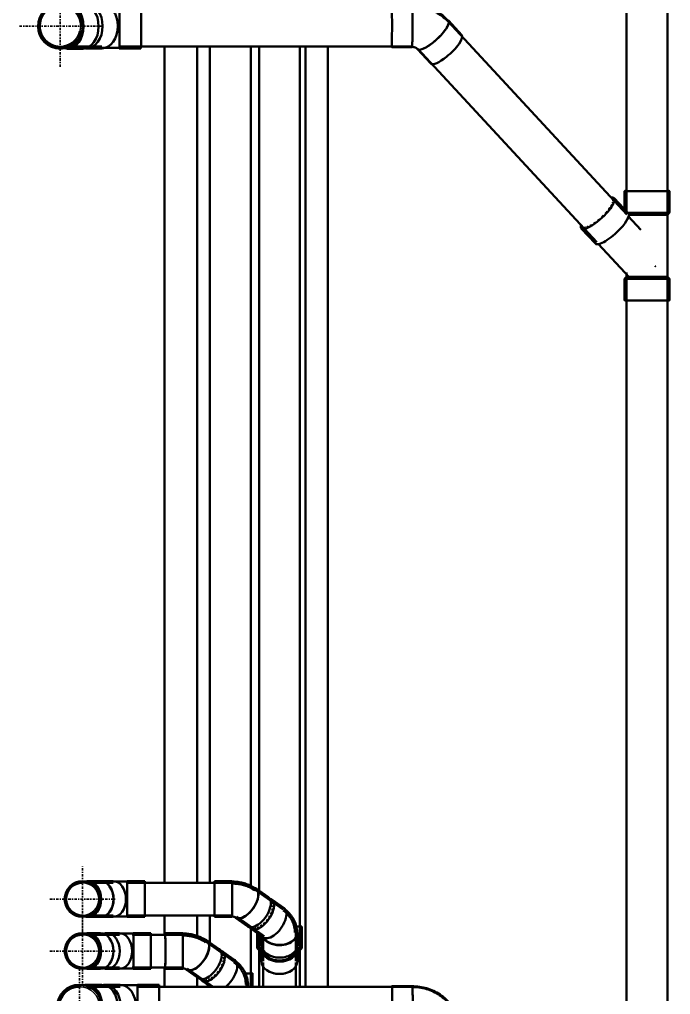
# Model space of a CAD drawing. Header units: millimetres. Extents: x -108050 to 96605, y 58136 to 140997.
# Drawn here: x 68405 to 71595, y 86735 to 91516 of the extents above; entities that cross this region are included whole.
import ezdxf

# ---------------------------------------------------------------- set-up
doc = ezdxf.new("R2010")
doc.units = ezdxf.units.MM
doc.linetypes.add('Center', pattern=[29.999999, 12, -6, 6, -6])
doc.layers.add('P-PIPE', color=3, linetype='Continuous', lineweight=50)
doc.layers.add('P-PIPE-CNTR', color=3, linetype='Center', lineweight=35)

# ---------------------------------------------------------------- blocks, each defined once
blk = doc.blocks.new('DSC_uPVC_Elbow_TienPhong - Standard-2073692-HẦM')
at = {"layer": 'P-PIPE'}
for p, q in [((68809.4, 91593.2), (68734.8, 91593.2)), ((69000.2, 91593.2), (68894.2, 91593.2)), ((68734.8, 91374), (68809.4, 91374)), ((68894.2, 91374), (69000.2, 91374))]:
    blk.add_line(p, q, dxfattribs=at)
at = {"layer": 'P-PIPE', "flags": 128}
for points in [[(68809.4, 91590.8), (68812.9, 91590.8), (68816.5, 91590.8), (68820.2, 91590.8), (68824.1, 91590.8), (68828, 91590.8), (68832.1, 91590.8), (68836.3, 91590.8), (68840.6, 91590.8), (68844.9, 91590.8), (68849.4, 91590.8), (68853.9, 91590.8), (68858.4, 91590.8), (68863.1, 91590.8), (68867.8, 91590.8), (68872.5, 91590.8), (68877.3, 91590.8), (68882.1, 91590.8), (68886.9, 91590.8), (68891.7, 91590.8), (68894.2, 91590.8)], [(68894.2, 91376.4), (68889.4, 91376.4), (68884.5, 91376.4), (68879.7, 91376.4), (68874.9, 91376.4), (68870.2, 91376.4), (68865.5, 91376.4), (68860.8, 91376.4), (68856.2, 91376.4), (68851.6, 91376.4), (68847.2, 91376.4), (68842.8, 91376.4), (68838.4, 91376.4), (68834.2, 91376.4), (68830.1, 91376.4), (68826.1, 91376.4), (68822.2, 91376.4), (68818.4, 91376.4), (68814.7, 91376.4), (68811.1, 91376.4), (68809.4, 91376.4)]]:
    blk.add_lwpolyline(points, dxfattribs=at)
at = {"layer": 'P-PIPE'}
for centre, major_axis, ratio, start_param, end_param in [((68734.8, 91483.6), (0, 109.6), 0.710633, 0, 0.17584), ((68734.8, 91483.6), (0, 109.6), 0.710633, 3.141593, 6.283173), ((68809.4, 91483.6), (0, 109.6), 0.710633, 3.141593, 6.283173), ((68894.2, 91483.6), (0, 109.6), 0.01, 0, 0.194271), ((68894.2, 91483.6), (0, 109.6), 0.01, 3.141593, 6.283177), ((68894.2, 91483.6), (0, 107.2), 0.01, 5.704462, 6.200503), ((69000.2, 91483.6), (0, 109.6), 0.01, 3.141593, 6.283177), ((68734.8, 91483.6), (0, 109.6), 0.710633, 3.062507, 3.14158), ((68894.2, 91483.6), (0, 109.6), 0.01, 2.947343, 3.141584), ((68894.2, 91483.6), (0, 107.2), 0.01, 3.224257, 3.720298)]:
    blk.add_ellipse(centre, major_axis=major_axis, ratio=ratio, start_param=start_param, end_param=end_param, dxfattribs=at)
blk = doc.blocks.new('DSC_uPVC_Elbow_TienPhong - Standard-V141-HẦM')
at = {"layer": 'P-PIPE'}
for p, q in [((68715.2, 91591.8), (68640.6, 91591.8)), ((68640.6, 91372.6), (68715.2, 91372.6))]:
    blk.add_line(p, q, dxfattribs=at)
at = {"layer": 'P-PIPE', "flags": 128}
for points in [[(68566.7, 91582.2), (68570.7, 91583.6), (68574.8, 91585), (68579, 91586.1), (68583.1, 91587.1), (68587.3, 91587.9), (68591.6, 91588.5), (68595.8, 91589), (68600.1, 91589.3), (68604.4, 91589.4)], [(68605.7, 91589.5), (68606, 91589.5), (68606.4, 91589.5), (68607.1, 91589.5), (68608, 91589.5), (68609, 91589.5), (68610.3, 91589.5), (68611.7, 91589.5), (68613.3, 91589.5)], [(68624.1, 91589.5), (68626.7, 91589.5), (68629.5, 91589.5), (68632.5, 91589.5), (68635.6, 91589.5), (68638.9, 91589.5), (68640.6, 91589.5)], [(68602.7, 91375.1), (68601.3, 91375.1), (68597, 91375.4), (68592.7, 91375.8), (68588.5, 91376.4), (68584.3, 91377.2), (68580.1, 91378.1), (68575.9, 91379.2), (68571.8, 91380.5), (68567.8, 91381.9)], [(68612.5, 91375.1), (68611, 91375.1), (68609.6, 91375.1), (68608.5, 91375.1), (68607.5, 91375.1), (68606.8, 91375.1), (68606.2, 91375.1), (68605.8, 91375.1), (68605.6, 91375.1)], [(68640.6, 91375.1), (68637.3, 91375.1), (68634.1, 91375.1), (68631, 91375.1), (68628.1, 91375.1), (68625.4, 91375.1), (68623.8, 91375.1)]]:
    blk.add_lwpolyline(points, dxfattribs=at)
at = {"layer": 'P-PIPE'}
for centre, radius, start, end in [((68605.6, 91482.2), 109.6, 89.9995, 269.9995), ((68605.6, 91482.2), 109.6, 269.9995, 89.9995), ((68605, 91482.2), 100, 164.2466, 269.9995), ((68605, 91482.2), 100, 269.9995, 344.9995)]:
    blk.add_arc(centre, radius, start, end, dxfattribs=at)
for centre, major_axis, start_param, end_param in [((68640.6, 91482.2), (0, 109.6), 0, 0.18438), ((68640.6, 91482.2), (0, 107.2), 6.204757, 6.348999), ((68640.6, 91482.2), (0, 109.6), 3.141593, 6.283185), ((68640.6, 91482.2), (0, 107.2), 4.712389, 6.200512), ((68715.2, 91482.2), (0, 109.6), 3.141593, 6.283185), ((68640.6, 91482.2), (0, 107.2), 3.075779, 4.712389), ((68640.6, 91482.2), (0, 109.6), 2.957212, 3.141593)]:
    blk.add_ellipse(centre, major_axis=major_axis, ratio=0.710633, start_param=start_param, end_param=end_param, dxfattribs=at)
blk = doc.blocks.new('DSC_uPVC_Elbow_TienPhong - Standard-2073695-HẦM')
at = {"layer": 'P-PIPE'}
for p, q in [((68864.7, 87290.7), (68804.2, 87290.7)), ((69018.6, 87290.7), (68932.6, 87290.7)), ((68804.2, 87115.3), (68864.7, 87115.3)), ((68932.6, 87115.3), (69018.6, 87115.3))]:
    blk.add_line(p, q, dxfattribs=at)
at = {"layer": 'P-PIPE', "flags": 128}
for points in [[(68864.7, 87288.8), (68867.5, 87288.8), (68870.4, 87288.8), (68873.4, 87288.8), (68876.4, 87288.8), (68879.6, 87288.8), (68882.9, 87288.8), (68886.2, 87288.8), (68889.6, 87288.8), (68893.1, 87288.8), (68896.7, 87288.8), (68900.3, 87288.8), (68904, 87288.8), (68907.7, 87288.8), (68911.4, 87288.8), (68915.2, 87288.8), (68919, 87288.8), (68922.9, 87288.8), (68926.7, 87288.8), (68930.6, 87288.8), (68932.6, 87288.8)], [(68932.6, 87117.3), (68928.7, 87117.3), (68924.8, 87117.3), (68921, 87117.3), (68917.2, 87117.3), (68913.4, 87117.3), (68909.6, 87117.3), (68905.9, 87117.3), (68902.2, 87117.3), (68898.5, 87117.3), (68894.9, 87117.3), (68891.4, 87117.3), (68888, 87117.3), (68884.6, 87117.3), (68881.3, 87117.3), (68878.1, 87117.3), (68874.9, 87117.3), (68871.9, 87117.3), (68868.9, 87117.3), (68866.1, 87117.3), (68864.7, 87117.3)]]:
    blk.add_lwpolyline(points, dxfattribs=at)
at = {"layer": 'P-PIPE'}
for centre, major_axis, ratio, start_param, end_param in [((68804.2, 87203), (0, 87.7), 0.710633, 3.141593, 6.283185), ((68864.7, 87203), (0, 87.7), 0.710633, 3.141593, 6.283185), ((68932.6, 87203), (0, 87.7), 0.01, 0, 0.201356), ((68932.6, 87203), (0, 87.7), 0.01, 3.141593, 6.283185), ((68932.6, 87203), (0, 85.8), 0.01, 6.005986, 6.190786), ((69018.6, 87203), (0, 87.7), 0.01, 3.141593, 6.283185), ((68932.6, 87203), (0, 87.7), 0.01, 2.939984, 3.141593), ((68932.6, 87203), (0, 85.8), 0.01, 3.233992, 3.418792)]:
    blk.add_ellipse(centre, major_axis=major_axis, ratio=ratio, start_param=start_param, end_param=end_param, dxfattribs=at)
blk = doc.blocks.new('DSC_uPVC_Elbow_TienPhong - Standard-V142-HẦM')
at = {"layer": 'P-PIPE'}
for p, q in [((68802.9, 87290.7), (68742.4, 87290.7)), ((68742.4, 87115.3), (68802.9, 87115.3))]:
    blk.add_line(p, q, dxfattribs=at)
at = {"layer": 'P-PIPE', "flags": 128}
for points in [[(68673.9, 87278.7), (68677, 87280.2), (68680.1, 87281.7), (68683.3, 87283), (68686.5, 87284.2), (68689.8, 87285.2), (68693.1, 87286.1), (68696.4, 87286.9), (68699.8, 87287.6), (68703.2, 87288.1), (68706.6, 87288.5), (68710, 87288.7), (68713.4, 87288.8)], [(68714.4, 87288.8), (68714.7, 87288.8), (68715, 87288.8), (68715.6, 87288.8), (68716.3, 87288.8), (68717.1, 87288.8), (68718.1, 87288.8), (68719.3, 87288.8), (68720.6, 87288.8)], [(68729.1, 87288.8), (68731.3, 87288.8), (68733.5, 87288.8), (68735.9, 87288.8), (68738.4, 87288.8), (68741, 87288.8), (68742.4, 87288.8)], [(68710.9, 87117.3), (68707.5, 87117.5), (68704.1, 87117.9), (68700.7, 87118.4), (68697.3, 87119), (68694, 87119.7), (68690.6, 87120.6), (68687.4, 87121.6), (68684.1, 87122.8), (68680.9, 87124), (68677.8, 87125.4), (68674.7, 87127)], [(68721.3, 87117.3), (68719.9, 87117.3), (68718.7, 87117.3), (68717.6, 87117.3), (68716.7, 87117.3), (68715.9, 87117.3), (68715.3, 87117.3), (68714.8, 87117.3), (68714.5, 87117.3), (68714.4, 87117.3)], [(68742.4, 87117.3), (68739.7, 87117.3), (68737.2, 87117.3), (68734.7, 87117.3), (68732.4, 87117.3), (68730.2, 87117.3), (68729, 87117.3)]]:
    blk.add_lwpolyline(points, dxfattribs=at)
at = {"layer": 'P-PIPE'}
for centre, radius, start, end in [((68714.3, 87203), 87.7, 90, 270), ((68713.8, 87203), 80, 90, 270), ((68714.3, 87203), 87.7, 270, 90)]:
    blk.add_arc(centre, radius, start, end, dxfattribs=at)
for centre, major_axis, start_param, end_param in [((68742.4, 87203), (0, 87.7), 0, 0.175958), ((68742.4, 87203), (0, 85.8), 4.712389, 6.337035), ((68742.4, 87203), (0, 87.7), 3.141593, 6.283185), ((68802.9, 87203), (0, 87.7), 3.141593, 6.283185), ((68742.4, 87203), (0, 85.8), 3.078779, 4.712389), ((68742.4, 87203), (0, 87.7), 2.95925, 3.141593)]:
    blk.add_ellipse(centre, major_axis=major_axis, ratio=0.710633, start_param=start_param, end_param=end_param, dxfattribs=at)
blk = doc.blocks.new('DSC_uPVC_Elbow_TienPhong - Standard-V143-HẦM')
at = {"layer": 'P-PIPE'}
for p, q in [((68894.9, 87036.1), (68834.4, 87036.1)), ((69048.7, 87036.1), (68962.7, 87036.1)), ((68834.4, 86860.7), (68894.9, 86860.7)), ((68962.7, 86860.7), (69048.7, 86860.7))]:
    blk.add_line(p, q, dxfattribs=at)
at = {"layer": 'P-PIPE', "flags": 128}
for points in [[(68894.9, 87034.2), (68897.6, 87034.2), (68900.5, 87034.2), (68903.5, 87034.2), (68906.6, 87034.2), (68909.8, 87034.2), (68913, 87034.2), (68916.4, 87034.2), (68919.8, 87034.2), (68923.3, 87034.2), (68926.8, 87034.2), (68930.5, 87034.2), (68934.1, 87034.2), (68937.8, 87034.2), (68941.6, 87034.2), (68945.4, 87034.2), (68949.2, 87034.2), (68953, 87034.2), (68956.9, 87034.2), (68960.8, 87034.2), (68962.7, 87034.2)], [(68962.7, 86862.6), (68958.9, 86862.6), (68955, 86862.6), (68951.2, 86862.6), (68947.3, 86862.6), (68943.5, 86862.6), (68939.7, 86862.6), (68936, 86862.6), (68932.3, 86862.6), (68928.7, 86862.6), (68925.1, 86862.6), (68921.6, 86862.6), (68918.1, 86862.6), (68914.7, 86862.6), (68911.4, 86862.6), (68908.2, 86862.6), (68905.1, 86862.6), (68902, 86862.6), (68899.1, 86862.6), (68896.3, 86862.6), (68894.9, 86862.6)]]:
    blk.add_lwpolyline(points, dxfattribs=at)
at = {"layer": 'P-PIPE'}
for centre, major_axis, ratio, start_param, end_param in [((68834.4, 86948.4), (0, 87.7), 0.710633, 0, 0.255361), ((68834.4, 86948.4), (0, 87.7), 0.710633, 3.141593, 6.283185), ((68894.9, 86948.4), (0, 87.7), 0.710633, 3.141593, 6.283185), ((68962.7, 86948.4), (0, 87.7), 0.01, 0, 0.201356), ((68962.7, 86948.4), (0, 87.7), 0.01, 3.141593, 6.283185), ((68962.7, 86948.4), (0, 85.8), 0.01, 6.005986, 6.190786), ((69048.7, 86948.4), (0, 87.7), 0.01, 3.141593, 6.283185), ((68834.4, 86948.4), (0, 87.7), 0.710633, 2.886232, 3.141593), ((68962.7, 86948.4), (0, 85.8), 0.01, 3.233992, 3.418792), ((68962.7, 86948.4), (0, 87.7), 0.01, 2.939984, 3.141593)]:
    blk.add_ellipse(centre, major_axis=major_axis, ratio=ratio, start_param=start_param, end_param=end_param, dxfattribs=at)
blk = doc.blocks.new('DSC_uPVC_Elbow_TienPhong - Standard-V144-HẦM')
at = {"layer": 'P-PIPE'}
for p, q in [((68898.2, 86783.1), (68823.6, 86783.1)), ((69089, 86783.1), (68983, 86783.1)), ((68823.6, 86563.9), (68898.2, 86563.9)), ((68983, 86563.9), (69089, 86563.9))]:
    blk.add_line(p, q, dxfattribs=at)
at = {"layer": 'P-PIPE', "flags": 128}
for points in [[(68898.2, 86780.7), (68901.7, 86780.7), (68905.3, 86780.7), (68909, 86780.7), (68912.9, 86780.7), (68916.9, 86780.7), (68920.9, 86780.7), (68925.1, 86780.7), (68929.4, 86780.7), (68933.7, 86780.7), (68938.2, 86780.7), (68942.7, 86780.7), (68947.3, 86780.7), (68951.9, 86780.7), (68956.6, 86780.7), (68961.3, 86780.7), (68966.1, 86780.7), (68970.9, 86780.7), (68975.7, 86780.7), (68980.6, 86780.7), (68983, 86780.7)], [(68983, 86566.3), (68978.2, 86566.3), (68973.4, 86566.3), (68968.6, 86566.3), (68963.8, 86566.3), (68959, 86566.3), (68954.3, 86566.3), (68949.6, 86566.3), (68945, 86566.3), (68940.5, 86566.3), (68936, 86566.3), (68931.6, 86566.3), (68927.3, 86566.3), (68923, 86566.3), (68918.9, 86566.3), (68914.9, 86566.3), (68911, 86566.3), (68907.2, 86566.3), (68903.5, 86566.3), (68900, 86566.3), (68898.2, 86566.3)]]:
    blk.add_lwpolyline(points, dxfattribs=at)
at = {"layer": 'P-PIPE'}
for centre, major_axis, ratio, start_param, end_param in [((68823.6, 86673.5), (0, 109.6), 0.710633, 0, 0.095291), ((68823.6, 86673.5), (0, 109.6), 0.710633, 3.141593, 6.283185), ((68898.2, 86673.5), (0, 109.6), 0.710633, 3.141593, 6.283185), ((68983, 86673.5), (0, 109.6), 0.01, 0, 0.194259), ((68983, 86673.5), (0, 109.6), 0.01, 3.141593, 6.283185), ((68983, 86673.5), (0, 107.2), 0.01, 5.704471, 6.200512), ((69089, 86673.5), (0, 109.6), 0.01, 3.141593, 6.283185), ((68983, 86673.5), (0, 107.2), 0.01, 3.224266, 3.720307), ((68823.6, 86673.5), (0, 109.6), 0.710633, 3.046302, 3.141593), ((68983, 86673.5), (0, 109.6), 0.01, 2.947333, 3.141593)]:
    blk.add_ellipse(centre, major_axis=major_axis, ratio=ratio, start_param=start_param, end_param=end_param, dxfattribs=at)
blk = doc.blocks.new('DSC_uPVC_Elbow_TienPhong - Standard-V145-HẦM')
at = {"layer": 'P-PIPE'}
for p, q in [((68809, 86783.1), (68734.4, 86783.1)), ((68734.4, 86563.9), (68809, 86563.9))]:
    blk.add_line(p, q, dxfattribs=at)
at = {"layer": 'P-PIPE', "flags": 128}
for points in [[(68660.5, 86773.4), (68664.5, 86774.9), (68668.6, 86776.2), (68672.7, 86777.3), (68676.9, 86778.3), (68681.1, 86779.1), (68685.4, 86779.8), (68689.6, 86780.2), (68693.9, 86780.5), (68698.2, 86780.7)], [(68699.4, 86780.7), (68699.7, 86780.7), (68700.2, 86780.7), (68700.9, 86780.7), (68701.8, 86780.7), (68702.8, 86780.7), (68704.1, 86780.7), (68705.5, 86780.7), (68707.1, 86780.7)], [(68717.8, 86780.7), (68720.5, 86780.7), (68723.3, 86780.7), (68726.3, 86780.7), (68729.4, 86780.7), (68732.7, 86780.7), (68734.4, 86780.7)], [(68696.5, 86566.3), (68695.1, 86566.4), (68690.8, 86566.6), (68686.5, 86567), (68682.3, 86567.6), (68678, 86568.4), (68673.9, 86569.4), (68669.7, 86570.5), (68665.6, 86571.7), (68661.6, 86573.2)], [(68706.3, 86566.3), (68704.8, 86566.3), (68703.4, 86566.3), (68702.3, 86566.3), (68701.3, 86566.3), (68700.5, 86566.3), (68700, 86566.3), (68699.6, 86566.3), (68699.4, 86566.3)], [(68734.4, 86566.3), (68731, 86566.3), (68727.8, 86566.3), (68724.8, 86566.3), (68721.9, 86566.3), (68719.2, 86566.3), (68717.6, 86566.3)]]:
    blk.add_lwpolyline(points, dxfattribs=at)
at = {"layer": 'P-PIPE'}
for centre, radius, start, end in [((68699.3, 86673.5), 109.6, 90, 270), ((68698.8, 86673.5), 100, 90, 270), ((68699.3, 86673.5), 109.6, 270, 90)]:
    blk.add_arc(centre, radius, start, end, dxfattribs=at)
for centre, major_axis, start_param, end_param in [((68734.4, 86673.5), (0, 109.6), 0, 0.18438), ((68734.4, 86673.5), (0, 107.2), 4.712389, 6.348999), ((68734.4, 86673.5), (0, 109.6), 3.141593, 6.283185), ((68809, 86673.5), (0, 109.6), 3.141593, 6.283185), ((68734.4, 86673.5), (0, 107.2), 3.075779, 4.712389), ((68734.4, 86673.5), (0, 109.6), 2.957212, 3.141593)]:
    blk.add_ellipse(centre, major_axis=major_axis, ratio=0.710633, start_param=start_param, end_param=end_param, dxfattribs=at)
blk = doc.blocks.new('DSC_uPVC_Elbow_TienPhong - Standard-2088129-HẦM')
at = {"layer": 'P-PIPE'}
for p, q in [((70329.3, 91586.6), (70229.4, 91586.6)), ((70571.8, 91439.5), (70506.6, 91510.1)), ((70229.4, 91380.6), (70329.3, 91380.6)), ((70355.3, 91370.3), (70420.5, 91299.7))]:
    blk.add_line(p, q, dxfattribs=at)
at = {"layer": 'P-PIPE', "flags": 128}
for points in [[(70506.1, 91509.6), (70499.6, 91516.3), (70492.9, 91522.7), (70485.9, 91528.9), (70478.8, 91534.7), (70471.3, 91540.3), (70463.7, 91545.6), (70455.9, 91550.6), (70447.9, 91555.2), (70439.8, 91559.6), (70431.4, 91563.6), (70423, 91567.3), (70414.4, 91570.7), (70405.7, 91573.7), (70396.9, 91576.4), (70388, 91578.8), (70379, 91580.8), (70369.9, 91582.5), (70360.8, 91583.8), (70351.7, 91584.9), (70342.5, 91585.5), (70333.3, 91585.8), (70329.3, 91585.9)], [(70503.3, 91507), (70497, 91513.6), (70490.4, 91520), (70483.5, 91526), (70476.4, 91531.8), (70469.1, 91537.3), (70461.7, 91542.5), (70454, 91547.4), (70446.1, 91552), (70438.1, 91556.2), (70429.9, 91560.2), (70421.5, 91563.8), (70413.1, 91567.2), (70404.5, 91570.1), (70395.8, 91572.8), (70387.1, 91575.1), (70378.2, 91577.1), (70369.3, 91578.8), (70360.3, 91580.1), (70351.3, 91581.1), (70342.3, 91581.8), (70333.2, 91582.1), (70329.3, 91582.1)], [(70329.3, 91381.4), (70330.9, 91381.3), (70332.5, 91381.3), (70334, 91381.1), (70335.5, 91380.9), (70337, 91380.6), (70338.5, 91380.3), (70340, 91380), (70341.4, 91379.6), (70342.8, 91379.1), (70344.1, 91378.6), (70345.4, 91378.1), (70346.7, 91377.5), (70347.9, 91376.9), (70349, 91376.2), (70350.1, 91375.6), (70351.2, 91374.9), (70352.1, 91374.1), (70353.1, 91373.4), (70353.9, 91372.7), (70354.8, 91371.9), (70355.5, 91371.2), (70355.8, 91370.8)]]:
    blk.add_lwpolyline(points, dxfattribs=at)
at = {"layer": 'P-PIPE'}
for centre, major_axis, ratio, start_param, end_param in [((70229.4, 91483.6), (0, 103), 0.01, 4.346477, 6.499788), ((70229.4, 91483.6), (0, 100), 0.01, 6.055642, 6.283185), ((70229.4, 91483.6), (0, 100), 0.01, 5.838179, 5.969618), ((70229.4, 91483.6), (0, 100), 0.01, 5.655474, 5.707818), ((70329.3, 91483.6), (0, 103), 0.01, 6.09298, 6.283185), ((70329.3, 91483.6), (0, 103), 0.01, 5.74355, 6.087878), ((70329.3, 91483.6), (0, 103), 0.01, 5.570906, 5.74044), ((70329.3, 91483.6), (0, 103), 0.01, 5.21953, 5.568337), ((70329.3, 91483.6), (0, 103), 0.01, 5.044473, 5.216831), ((70329.3, 91483.6), (0, 103), 0.01, 4.703235, 5.036803), ((70430.9, 91440.2), (75.7, 69.9), 0.277009, 4.474253, 6.387271), ((70430.9, 91440.2), (75.1, 69.4), 0.277009, 6.223973, 6.329043), ((70430.9, 91440.2), (75.1, 69.4), 0.277009, 6.045049, 6.211986), ((70430.9, 91440.2), (75.1, 69.4), 0.277009, 5.878113, 6.045049), ((70329.3, 91483.6), (0, 103), 0.01, 4.346477, 4.51277), ((70329.3, 91483.6), (0, 103), 0.01, 4.520682, 4.687384), ((70430.9, 91440.2), (75.1, 69.4), 0.277009, 5.174934, 5.344385), ((70430.9, 91440.2), (75.1, 69.4), 0.277009, 5.354501, 5.688374), ((70430.9, 91440.2), (75.1, 69.4), 0.277009, 5.698527, 5.867978), ((70229.4, 91483.6), (0, 103), 0.01, 2.93536, 4.346477), ((70229.4, 91483.6), (0, 100), 0.01, 3.743784, 3.822878), ((70329.3, 91483.6), (0, 103), 0.01, 3.654276, 3.996835), ((70329.3, 91483.6), (0, 103), 0.01, 3.999673, 4.171924), ((70329.3, 91483.6), (0, 103), 0.01, 4.179611, 4.346477), ((70430.9, 91440.2), (75.1, 69.4), 0.277009, 4.307279, 4.641151), ((70430.9, 91440.2), (75.1, 69.4), 0.277009, 4.651341, 4.820792), ((70430.9, 91440.2), (75.1, 69.4), 0.277009, 4.83089, 5.164762), ((70496.1, 91369.6), (75.7, 69.9), 0.277009, 4.474253, 6.306849), ((70229.4, 91483.6), (0, 100), 0.01, 3.141593, 3.375631), ((70229.4, 91483.6), (0, 100), 0.01, 3.481985, 3.613423), ((70329.3, 91483.6), (0, 103), 0.01, 3.03748, 3.472418), ((70329.3, 91483.6), (0, 102.2), 0.01, 3.124747, 3.141593), ((70329.3, 91483.6), (0, 102.2), 0.01, 3.473812, 3.648345), ((70329.3, 91483.6), (0, 103), 0.01, 3.476066, 3.647958), ((70430.9, 91440.2), (75.7, 69.9), 0.277009, 3.072578, 4.474253), ((70430.9, 91440.2), (75.1, 69.4), 0.277009, 3.141593, 3.24921), ((70430.9, 91440.2), (75.1, 69.4), 0.277009, 3.260061, 3.593932), ((70430.9, 91440.2), (75.1, 69.4), 0.277009, 3.604152, 3.773603), ((70430.9, 91440.2), (75.1, 69.4), 0.277009, 3.78367, 4.117541), ((70430.9, 91440.2), (75.1, 69.4), 0.277009, 4.127747, 4.297198), ((70496.1, 91369.6), (75.7, 69.9), 0.277009, 3.165256, 4.474253)]:
    blk.add_ellipse(centre, major_axis=major_axis, ratio=ratio, start_param=start_param, end_param=end_param, dxfattribs=at)
blk = doc.blocks.new('DSC_uPVC_Elbow_TienPhong - Standard-2088134-HẦM')
at = {"layer": 'P-PIPE'}
for p, q in [((70330.8, 86776.5), (70230.8, 86776.5)), ((70572.2, 86628.8), (70508, 86699.4)), ((70230.8, 86570.5), (70330.8, 86570.5)), ((70355.6, 86560.8), (70419.8, 86490.2))]:
    blk.add_line(p, q, dxfattribs=at)
at = {"layer": 'P-PIPE', "flags": 128}
for points in [[(70507.5, 86698.9), (70501.1, 86705.5), (70494.5, 86712), (70487.7, 86718.1), (70480.7, 86723.9), (70473.4, 86729.5), (70465.9, 86734.8), (70458.2, 86739.7), (70450.4, 86744.4), (70442.4, 86748.7), (70434.2, 86752.8), (70425.9, 86756.5), (70417.4, 86759.9), (70408.9, 86762.9), (70400.2, 86765.7), (70391.5, 86768.1), (70382.6, 86770.2), (70373.7, 86772), (70364.7, 86773.4), (70355.7, 86774.5), (70346.7, 86775.2), (70337.6, 86775.6), (70330.8, 86775.7)], [(70504.7, 86696.3), (70498.5, 86702.9), (70492, 86709.2), (70485.3, 86715.2), (70478.3, 86721), (70471.2, 86726.5), (70463.8, 86731.7), (70456.3, 86736.5), (70448.5, 86741.1), (70440.7, 86745.4), (70432.6, 86749.4), (70424.4, 86753), (70416.1, 86756.4), (70407.7, 86759.4), (70399.1, 86762.1), (70390.5, 86764.5), (70381.8, 86766.5), (70373, 86768.3), (70364.2, 86769.7), (70355.4, 86770.7), (70346.4, 86771.5), (70337.5, 86771.9), (70330.8, 86772)], [(70330.8, 86571.2), (70332.3, 86571.2), (70333.9, 86571.1), (70335.4, 86571), (70336.8, 86570.8), (70338.3, 86570.5), (70339.7, 86570.2), (70341.1, 86569.9), (70342.5, 86569.5), (70343.8, 86569.1), (70345.1, 86568.6), (70346.3, 86568.1), (70347.5, 86567.5), (70348.6, 86567), (70349.7, 86566.4), (70350.8, 86565.8), (70351.7, 86565.1), (70352.6, 86564.5), (70353.5, 86563.8), (70354.3, 86563.1), (70355, 86562.5), (70355.7, 86561.8), (70356.2, 86561.3)]]:
    blk.add_lwpolyline(points, dxfattribs=at)
at = {"layer": 'P-PIPE'}
for centre, major_axis, ratio, start_param, end_param in [((70230.8, 86673.5), (0, 103), 0.01, 4.318541, 6.493568), ((70230.8, 86673.5), (0, 100), 0.01, 6.05326, 6.283185), ((70230.8, 86673.5), (0, 100), 0.01, 5.82418, 5.955642), ((70330.8, 86673.5), (0, 103), 0.01, 6.064892, 6.412936), ((70330.8, 86673.5), (0, 102.2), 0.01, 6.238403, 6.283185), ((70330.8, 86673.5), (0, 103), 0.01, 5.715575, 6.060017), ((70230.8, 86673.5), (0, 100), 0.01, 5.627537, 5.693842), ((70330.8, 86673.5), (0, 103), 0.01, 5.54291, 5.712504), ((70330.8, 86673.5), (0, 103), 0.01, 5.191581, 5.540382), ((70330.8, 86673.5), (0, 103), 0.01, 5.016527, 5.188895), ((70330.8, 86673.5), (0, 103), 0.01, 4.675299, 5.008866), ((70431.8, 86630.1), (76.2, 69.3), 0.299734, 4.458306, 6.383111), ((70431.8, 86630.1), (75.6, 68.8), 0.299734, 5.338553, 5.680036), ((70431.8, 86630.1), (75.6, 68.8), 0.299734, 6.207607, 6.378168), ((70431.8, 86630.1), (75.6, 68.8), 0.299734, 5.68258, 5.852031), ((70431.8, 86630.1), (75.6, 68.8), 0.299734, 6.029102, 6.196039), ((70431.8, 86630.1), (75.6, 68.8), 0.299734, 5.862165, 6.029102), ((70230.8, 86673.5), (0, 103), 0.01, 2.930757, 4.318541), ((70330.8, 86673.5), (0, 103), 0.01, 4.151675, 4.318541), ((70330.8, 86673.5), (0, 103), 0.01, 4.498807, 4.658418), ((70330.8, 86673.5), (0, 103), 0.01, 4.318541, 4.492736), ((70431.8, 86630.1), (75.6, 68.8), 0.299734, 4.814942, 5.148815), ((70431.8, 86630.1), (75.6, 68.8), 0.299734, 5.158987, 5.328438), ((70496, 86559.5), (76.2, 69.3), 0.299734, 4.458306, 6.290901), ((70230.8, 86673.5), (0, 100), 0.01, 3.141593, 3.37123), ((70230.8, 86673.5), (0, 100), 0.01, 3.467985, 3.599447), ((70230.8, 86673.5), (0, 100), 0.01, 3.729785, 3.794942), ((70330.8, 86673.5), (0, 102.2), 0.01, 3.445876, 3.620409), ((70330.8, 86673.5), (0, 103), 0.01, 3.448129, 3.619986), ((70330.8, 86673.5), (0, 103), 0.01, 3.626193, 3.96888), ((70330.8, 86673.5), (0, 103), 0.01, 3.971736, 4.143976), ((70431.8, 86630.1), (76.2, 69.3), 0.299734, 3.089981, 4.458306), ((70431.8, 86630.1), (75.6, 68.8), 0.299734, 4.111799, 4.28125), ((70431.8, 86630.1), (75.6, 68.8), 0.299734, 4.291332, 4.625204), ((70431.8, 86630.1), (75.6, 68.8), 0.299734, 4.635393, 4.804844), ((70330.8, 86673.5), (0, 103), 0.01, 3.009544, 3.444355), ((70330.8, 86673.5), (0, 102.2), 0.01, 3.09681, 3.141593), ((70431.8, 86630.1), (75.6, 68.8), 0.299734, 3.141593, 3.232974), ((70431.8, 86630.1), (75.6, 68.8), 0.299734, 3.244114, 3.577985), ((70431.8, 86630.1), (75.6, 68.8), 0.299734, 3.588205, 3.757656), ((70431.8, 86630.1), (75.6, 68.8), 0.299734, 3.767723, 4.101594), ((70496, 86559.5), (76.2, 69.3), 0.299734, 3.149309, 4.458306)]:
    blk.add_ellipse(centre, major_axis=major_axis, ratio=ratio, start_param=start_param, end_param=end_param, dxfattribs=at)
blk = doc.blocks.new('DSC_uPVC_Elbow_TienPhong - Standard-2088166-HẦM')
at = {"layer": 'P-PIPE'}
for p, q in [((69446.3, 87290.7), (69360.3, 87290.7)), ((69625.3, 87212.2), (69564.7, 87254.9)), ((69360.3, 87115.3), (69446.3, 87115.3)), ((69463.6, 87111.6), (69524.2, 87068.8))]:
    blk.add_line(p, q, dxfattribs=at)
at = {"layer": 'P-PIPE', "flags": 128}
for points in [[(69563.6, 87253.3), (69558.2, 87257), (69552.7, 87260.5), (69547, 87263.7), (69541.3, 87266.7), (69535.5, 87269.6), (69529.7, 87272.2), (69523.8, 87274.6), (69517.8, 87276.8), (69511.8, 87278.8), (69505.7, 87280.6), (69499.6, 87282.3), (69493.4, 87283.7), (69487.2, 87285), (69481, 87286.1), (69474.8, 87287), (69468.5, 87287.7), (69462.3, 87288.2), (69456, 87288.6), (69449.7, 87288.8), (69446.3, 87288.8)], [(69558.1, 87245.5), (69552.9, 87248.9), (69547.7, 87252.2), (69542.4, 87255.3), (69537, 87258.2), (69531.5, 87260.8), (69525.9, 87263.3), (69520.3, 87265.6), (69514.6, 87267.7), (69508.8, 87269.6), (69503, 87271.4), (69497.2, 87272.9), (69491.3, 87274.3), (69485.4, 87275.5), (69479.5, 87276.6), (69473.5, 87277.4), (69467.6, 87278.1), (69461.6, 87278.6), (69455.6, 87279), (69449.5, 87279.2), (69446.3, 87279.2)], [(69446.3, 87117.3), (69447.7, 87117.2), (69449.1, 87117.2), (69450.6, 87117.1), (69451.9, 87116.9), (69453.3, 87116.8), (69454.6, 87116.6), (69455.9, 87116.3), (69457.1, 87116.1), (69458.2, 87115.8), (69459.3, 87115.5), (69460.3, 87115.2), (69461.2, 87114.8), (69462, 87114.5), (69462.7, 87114.2), (69463.3, 87113.9), (69463.8, 87113.7), (69464.2, 87113.5), (69464.5, 87113.3), (69464.7, 87113.2), (69464.7, 87113.1)]]:
    blk.add_lwpolyline(points, dxfattribs=at)
at = {"layer": 'P-PIPE'}
for centre, major_axis, ratio, start_param, end_param in [((69360.3, 87203), (0, 87.7), 0.01, 0, 0.402644), ((69360.3, 87203), (0, 87.7), 0.01, 3.924516, 6.28071), ((69360.3, 87203), (0, 80), 0.01, 6.151041, 6.28071), ((69360.3, 87203), (0, 80), 0.01, 5.803911, 6.018911), ((69360.3, 87203), (0, 80), 0.01, 5.498189, 5.757112), ((69360.3, 87203), (0, 80), 0.01, 5.236219, 5.495312), ((69446.3, 87203), (0, 87.7), 0.01, 3.924516, 6.28071), ((69514.2, 87183.2), (50.6, 71.7), 0.506527, 4.099558, 6.510348), ((69514.2, 87183.2), (49.4, 70.1), 0.506527, 5.670355, 6.372609), ((69360.3, 87203), (0, 80), 0.01, 4.974307, 5.233513), ((69360.3, 87203), (0, 80), 0.01, 4.712417, 4.971713), ((69360.3, 87203), (0, 80), 0.01, 4.450533, 4.709914), ((69514.2, 87183.2), (49.4, 70.1), 0.506527, 3.26796, 5.670355), ((69574.8, 87140.5), (50.6, 71.7), 0.506527, 4.099558, 6.325512), ((69360.3, 87203), (0, 80), 0.01, 3.92673, 4.186315), ((69360.3, 87203), (0, 80), 0.01, 4.188643, 4.448115), ((69360.3, 87203), (0, 87.7), 0.01, 2.739038, 3.139118), ((69360.3, 87203), (0, 87.7), 0.01, 3.141593, 3.924516), ((69360.3, 87203), (0, 80), 0.01, 3.141593, 3.400917), ((69360.3, 87203), (0, 80), 0.01, 3.446691, 3.662716), ((69360.3, 87203), (0, 80), 0.01, 3.664757, 3.924516), ((69446.3, 87203), (0, 87.7), 0.01, 3.141593, 3.924516), ((69514.2, 87183.2), (50.6, 71.7), 0.506527, 3.052361, 4.099558), ((69574.8, 87140.5), (50.6, 71.7), 0.506527, 3.052361, 4.099558)]:
    blk.add_ellipse(centre, major_axis=major_axis, ratio=ratio, start_param=start_param, end_param=end_param, dxfattribs=at)
blk = doc.blocks.new('DSC_uPVC_Elbow_TienPhong - Standard-V229-HẦM')
at = {"layer": 'P-PIPE'}
for p, q in [((69701.5, 87158.4), (69640.9, 87201.2)), ((69539.8, 87057.9), (69600.4, 87015.1)), ((69591.3, 87023.1), (69591.3, 86978.2)), ((69601.5, 87016.7), (69601.5, 87016.7)), ((69755.1, 87038.9), (69755.1, 87040.1)), ((69764.8, 87038.9), (69764.8, 87040.2)), ((69766.7, 86978.2), (69766.7, 87038.9))]:
    blk.add_line(p, q, dxfattribs=at)
at = {"layer": 'P-PIPE', "flags": 128}
for points in [[(69764.8, 87040.2), (69764.5, 87047.8), (69763.8, 87055.3), (69762.6, 87062.8), (69761.1, 87070.2), (69759.1, 87077.4), (69756.8, 87084.5), (69754.1, 87091.3), (69751.1, 87098), (69747.8, 87104.4), (69744.2, 87110.7), (69740.4, 87116.6), (69736.3, 87122.4), (69731.9, 87127.8), (69727.4, 87133), (69722.7, 87138), (69717.8, 87142.7), (69712.8, 87147.2), (69707.6, 87151.5), (69702.3, 87155.5), (69700.4, 87156.9)], [(69755.1, 87040.1), (69754.9, 87047.1), (69754.2, 87054.1), (69753.1, 87061.1), (69751.7, 87067.9), (69749.9, 87074.6), (69747.8, 87081.2), (69745.3, 87087.6), (69742.5, 87093.8), (69739.4, 87099.8), (69736, 87105.6), (69732.4, 87111.2), (69728.6, 87116.6), (69724.5, 87121.7), (69720.3, 87126.6), (69715.9, 87131.2), (69711.3, 87135.7), (69706.5, 87139.9), (69701.7, 87143.9), (69696.7, 87147.7)], [(69607.6, 87024.1), (69607.4, 87024.3), (69607.2, 87024.5), (69606.9, 87024.9)]]:
    blk.add_lwpolyline(points, dxfattribs=at)
at = {"layer": 'P-PIPE'}
for centre, major_axis, ratio, start_param, end_param in [((69590.3, 87129.5), (50.6, 71.7), 0.506527, 4.099558, 6.507806), ((69590.3, 87129.5), (46.1, 65.4), 0.506527, 6.107444, 6.283185), ((69590.3, 87129.5), (46.1, 65.4), 0.506527, 5.322046, 5.453451), ((69590.3, 87129.5), (46.1, 65.4), 0.506527, 5.845645, 5.97705), ((69590.3, 87129.5), (46.1, 65.4), 0.506527, 5.583845, 5.71525), ((69650.9, 87086.8), (50.6, 71.7), 0.506527, 4.099558, 6.328653), ((69590.3, 87129.5), (46.1, 65.4), 0.506527, 4.536648, 4.668053), ((69590.3, 87129.5), (46.1, 65.4), 0.506527, 4.798447, 4.929852), ((69590.3, 87129.5), (46.1, 65.4), 0.506527, 5.060247, 5.191652), ((69590.3, 87129.5), (50.6, 71.7), 0.506527, 2.931181, 4.099558), ((69590.3, 87129.5), (46.1, 65.4), 0.506527, 3.141593, 3.378666), ((69590.3, 87129.5), (46.1, 65.4), 0.506527, 3.48945, 3.620855), ((69590.3, 87129.5), (46.1, 65.4), 0.506527, 3.75125, 3.830154), ((69590.3, 87129.5), (46.1, 65.4), 0.506527, 3.837759, 3.882655), ((69590.3, 87129.5), (46.1, 65.4), 0.506527, 4.013049, 4.099558), ((69590.3, 87129.5), (46.1, 65.4), 0.506527, 4.099558, 4.144454), ((69590.3, 87129.5), (46.1, 65.4), 0.506527, 4.274848, 4.406254), ((69679, 87038.9), (87.7, 0), 0.708872, 4.719442, 6.586898), ((69679, 87038.9), (87.7, 0), 0.708872, 3.489948, 4.719442), ((69650.9, 87086.8), (50.6, 71.7), 0.506527, 3.052361, 4.099558), ((69679, 87038.9), (85.8, 0), 0.708872, 3.518245, 6.290239), ((69679, 87038.9), (85.8, 0), 0.708872, 0.007053, 0.191853), ((69679, 86978.2), (87.7, 0), 0.708872, 3.148646, 4.719442), ((69679, 86978.2), (87.7, 0), 0.708872, 4.719442, 6.290239)]:
    blk.add_ellipse(centre, major_axis=major_axis, ratio=ratio, start_param=start_param, end_param=end_param, dxfattribs=at)
blk = doc.blocks.new('DSC_uPVC_Elbow_TienPhong - Standard-V230-HẦM')
at = {"layer": 'P-PIPE'}
for p, q in [((69205.3, 87036.1), (69119.3, 87036.1)), ((69384.4, 86957.5), (69323.8, 87000.3)), ((69119.3, 86860.7), (69205.3, 86860.7)), ((69222.7, 86857), (69283.3, 86814.2))]:
    blk.add_line(p, q, dxfattribs=at)
at = {"layer": 'P-PIPE', "flags": 128}
for points in [[(69322.7, 86998.7), (69317.2, 87002.4), (69311.7, 87005.9), (69306, 87009.1), (69300.3, 87012.1), (69294.6, 87014.9), (69288.7, 87017.6), (69282.8, 87020), (69276.8, 87022.2), (69270.8, 87024.2), (69264.7, 87026), (69258.6, 87027.7), (69252.4, 87029.1), (69246.3, 87030.4), (69240, 87031.5), (69233.8, 87032.4), (69227.6, 87033.1), (69221.3, 87033.6), (69215, 87034), (69208.7, 87034.2), (69205.3, 87034.2)], [(69317.1, 86990.8), (69312, 86994.3), (69306.7, 86997.6), (69301.4, 87000.7), (69296, 87003.5), (69290.5, 87006.2), (69284.9, 87008.7), (69279.3, 87011), (69273.6, 87013.1), (69267.9, 87015), (69262.1, 87016.8), (69256.2, 87018.3), (69250.4, 87019.7), (69244.5, 87020.9), (69238.5, 87022), (69232.6, 87022.8), (69226.6, 87023.5), (69220.6, 87024), (69214.6, 87024.4), (69208.6, 87024.5), (69205.3, 87024.6)], [(69205.3, 86862.6), (69206.7, 86862.6), (69208.2, 86862.6), (69209.6, 86862.5), (69211, 86862.3), (69212.3, 86862.2), (69213.6, 86861.9), (69214.9, 86861.7), (69216.1, 86861.4), (69217.2, 86861.2), (69218.3, 86860.9), (69219.3, 86860.5), (69220.2, 86860.2), (69221, 86859.9), (69221.7, 86859.6), (69222.3, 86859.3), (69222.8, 86859.1), (69223.2, 86858.9), (69223.5, 86858.7), (69223.7, 86858.6), (69223.8, 86858.5)]]:
    blk.add_lwpolyline(points, dxfattribs=at)
at = {"layer": 'P-PIPE'}
for centre, major_axis, ratio, start_param, end_param in [((69119.3, 86948.4), (0, 87.7), 0.01, 0, 0.402644), ((69119.3, 86948.4), (0, 87.7), 0.01, 3.924516, 6.28071), ((69119.3, 86948.4), (0, 80), 0.01, 6.151041, 6.28071), ((69119.3, 86948.4), (0, 80), 0.01, 5.889242, 6.018911), ((69119.3, 86948.4), (0, 80), 0.01, 5.498189, 5.757112), ((69205.3, 86948.4), (0, 87.7), 0.01, 3.924516, 6.28071), ((69119.3, 86948.4), (0, 80), 0.01, 5.236219, 5.495312), ((69119.3, 86948.4), (0, 80), 0.01, 4.712417, 5.233513), ((69273.2, 86928.6), (49.4, 70.1), 0.506527, 3.26796, 5.670355), ((69273.2, 86928.6), (50.6, 71.7), 0.506527, 4.099558, 6.510348), ((69273.2, 86928.6), (49.4, 70.1), 0.506527, 5.670355, 6.372609), ((69333.8, 86885.9), (50.6, 71.7), 0.506527, 4.099558, 6.325512), ((69119.3, 86948.4), (0, 80), 0.01, 4.188643, 4.448115), ((69119.3, 86948.4), (0, 80), 0.01, 4.450533, 4.709914), ((69119.3, 86948.4), (0, 87.7), 0.01, 2.739038, 3.139118), ((69119.3, 86948.4), (0, 87.7), 0.01, 3.141593, 3.924516), ((69119.3, 86948.4), (0, 80), 0.01, 3.141593, 3.400917), ((69119.3, 86948.4), (0, 80), 0.01, 3.533047, 3.662716), ((69119.3, 86948.4), (0, 80), 0.01, 3.664757, 3.924516), ((69119.3, 86948.4), (0, 80), 0.01, 3.92673, 4.186315), ((69205.3, 86948.4), (0, 87.7), 0.01, 3.141593, 3.924516), ((69273.2, 86928.6), (50.6, 71.7), 0.506527, 3.052361, 4.099558), ((69333.8, 86885.9), (50.6, 71.7), 0.506527, 3.052361, 4.099558)]:
    blk.add_ellipse(centre, major_axis=major_axis, ratio=ratio, start_param=start_param, end_param=end_param, dxfattribs=at)
blk = doc.blocks.new('DSC_uPVC_Elbow_TienPhong - Standard-V231-HẦM')
at = {"layer": 'P-PIPE'}
for p, q in [((69460.5, 86903.8), (69399.9, 86946.6)), ((69298.8, 86803.2), (69341, 86773.5)), ((69514.2, 86784.3), (69514.2, 86785.5)), ((69523.8, 86784.3), (69523.8, 86785.6)), ((69525.7, 86773.5), (69525.7, 86784.3))]:
    blk.add_line(p, q, dxfattribs=at)
at = {"layer": 'P-PIPE', "flags": 128}
for points in [[(69514.2, 86785.5), (69513.9, 86792.5), (69513.2, 86799.5), (69512.2, 86806.5), (69510.7, 86813.3), (69508.9, 86820), (69506.8, 86826.6), (69504.3, 86833), (69501.5, 86839.2), (69498.4, 86845.2), (69495, 86851), (69491.4, 86856.6), (69487.6, 86861.9), (69483.5, 86867.1), (69479.3, 86872), (69474.9, 86876.6), (69470.3, 86881.1), (69465.6, 86885.3), (69460.7, 86889.3), (69455.7, 86893)], [(69523.8, 86785.6), (69523.5, 86793.2), (69522.8, 86800.7), (69521.6, 86808.2), (69520.1, 86815.5), (69518.2, 86822.8), (69515.8, 86829.8), (69513.2, 86836.7), (69510.2, 86843.4), (69506.9, 86849.8), (69503.3, 86856), (69499.4, 86862), (69495.3, 86867.7), (69491, 86873.2), (69486.4, 86878.4), (69481.7, 86883.4), (69476.8, 86888.1), (69471.8, 86892.6), (69466.7, 86896.8), (69461.4, 86900.8), (69459.4, 86902.3)]]:
    blk.add_lwpolyline(points, dxfattribs=at)
at = {"layer": 'P-PIPE'}
for centre, major_axis, ratio, start_param, end_param in [((69349.4, 86874.9), (50.6, 71.7), 0.506527, 4.099558, 6.507806), ((69349.4, 86874.9), (46.1, 65.4), 0.506527, 6.107444, 6.283185), ((69349.4, 86874.9), (46.1, 65.4), 0.506527, 5.845645, 5.97705), ((69349.4, 86874.9), (46.1, 65.4), 0.506527, 5.583845, 5.71525), ((69349.4, 86874.9), (46.1, 65.4), 0.506527, 4.798447, 4.929852), ((69349.4, 86874.9), (46.1, 65.4), 0.506527, 5.060247, 5.191652), ((69349.4, 86874.9), (46.1, 65.4), 0.506527, 5.322046, 5.453451), ((69409.9, 86832.2), (50.6, 71.7), 0.506527, 4.167097, 6.304602), ((69349.4, 86874.9), (46.1, 65.4), 0.506527, 4.013049, 4.099558), ((69349.4, 86874.9), (46.1, 65.4), 0.506527, 4.099558, 4.144454), ((69349.4, 86874.9), (46.1, 65.4), 0.506527, 4.274848, 4.406254), ((69349.4, 86874.9), (46.1, 65.4), 0.506527, 4.536648, 4.668053), ((69349.4, 86874.9), (50.6, 71.7), 0.506527, 2.931181, 4.099558), ((69349.4, 86874.9), (46.1, 65.4), 0.506527, 3.141593, 3.378666), ((69349.4, 86874.9), (46.1, 65.4), 0.506527, 3.48945, 3.620855), ((69349.4, 86874.9), (46.1, 65.4), 0.506527, 3.75125, 3.882655), ((69438, 86784.3), (87.7, 0), 0.708872, 6.107929, 6.586898), ((69438, 86784.3), (85.8, 0), 0.708872, 0.007053, 0.191853), ((69438, 86784.3), (85.8, 0), 0.708872, 6.105439, 6.290239)]:
    blk.add_ellipse(centre, major_axis=major_axis, ratio=ratio, start_param=start_param, end_param=end_param, dxfattribs=at)

msp = doc.modelspace()

# ---------------------------------------------------------------- linework, layer by layer
at = {"layer": 'P-PIPE'}
for p, q in [((71379.6, 91630.4), (71379.6, 90574.5)), ((71579.6, 90568.8), (71579.6, 91630.4)), ((71380.9, 90559), (70504.4, 91508.1)), ((68651.4, 91383.6), (68809.4, 91383.6)), ((68894.2, 91383.6), (70329.3, 91383.6)), ((69116, 91383.6), (69116, 87283)), ((69276, 87283), (69276, 91383.6)), ((69338, 91383.6), (69338, 87283)), ((69538, 87267.9), (69538, 91383.6)), ((69579, 91383.6), (69579, 87244.4)), ((69779, 86962.7), (69779, 91383.6)), ((69806.2, 91383.6), (69806.2, 86773.5)), ((69916.2, 86773.5), (69916.2, 91383.6)), ((70357.5, 91372.4), (71234, 90423.3)), ((71387.9, 90565.5), (71318.8, 90640.3)), ((71370, 90674.8), (71370, 90584.9)), ((71589.2, 90568.8), (71589.2, 90674.8)), ((71449.9, 90484.2), (71387.5, 90551.8)), ((71389.8, 90543.7), (71390.5, 90556.5)), ((71579.6, 90558.7), (71589.2, 90568.8)), ((71579.6, 90254.7), (71579.6, 90558.7)), ((71157.8, 90491.6), (71226.9, 90416.8)), ((71235.6, 90413.5), (71248.5, 90413.2)), ((71240.5, 90416.1), (71393.2, 90250.8)), ((71379.6, 90275.6), (71379.6, 90254.7)), ((71379.6, 90254.7), (71370, 90244.6)), ((71370, 90244.6), (71370, 90138.6)), ((71379.6, 90245.4), (71379.6, 85750.6)), ((71589.2, 90244.6), (71579.6, 90254.7)), ((71579.6, 85742), (71579.6, 90245.4)), ((71589.2, 90138.6), (71589.2, 90244.6)), ((68864.7, 87283), (68748.4, 87283)), ((69446.3, 87283), (68932.6, 87283)), ((69697, 87152.2), (69560.3, 87248.6)), ((68748.4, 87123), (68864.7, 87123)), ((68932.6, 87123), (69446.3, 87123)), ((69116, 87123), (69116, 87028.4)), ((69276, 87022), (69276, 87123)), ((69338, 87123), (69338, 86989.8)), ((69468.1, 87117.9), (69604.8, 87021.4)), ((69538, 86773.5), (69538, 87059.7)), ((69788.6, 86962.7), (69788.6, 87068.7)), ((68894.9, 87028.4), (68748.4, 87028.4)), ((69205.3, 87028.4), (68962.7, 87028.4)), ((69569.4, 87037.4), (69569.4, 86962.7)), ((69579, 87029.6), (69579, 86962.7)), ((69599, 87017.7), (69599, 86898)), ((69759, 86898), (69759, 87038.9)), ((69456.1, 86897.5), (69319.3, 86994)), ((69569.4, 86962.7), (69579, 86952.6)), ((69591.3, 86958.6), (69591.3, 86898)), ((69766.7, 86898), (69766.7, 86958.6)), ((69779, 86952.6), (69788.6, 86962.7)), ((69579, 86952.6), (69579, 86773.5)), ((69779, 86773.5), (69779, 86952.6)), ((68748.4, 86868.4), (68894.9, 86868.4)), ((68962.7, 86868.4), (69205.3, 86868.4)), ((69116, 86868.4), (69116, 86773.5)), ((69227.1, 86863.2), (69354.4, 86773.5)), ((69599, 86892.2), (69599, 86773.5)), ((69759, 86773.5), (69759, 86892.2)), ((69276, 86773.5), (69276, 86819.8)), ((69547.6, 86773.5), (69547.6, 86839.1)), ((69650, 86839.3), (69652.5, 86838.7)), ((69705.5, 86838.7), (69708, 86839.3)), ((68898.2, 86773.5), (68741.9, 86773.5)), ((70330.8, 86773.5), (68983, 86773.5)), ((69328.4, 86782.8), (69328.4, 86773.5)), ((69338, 86776), (69338, 86773.5)), ((69518, 86773.5), (69518, 86784.3))]:
    msp.add_line(p, q, dxfattribs=at)
at = {"layer": 'P-PIPE', "lineweight": 35}
for centre, radius, start, end in [((68605.4, 91483.6), 100, 0, 180), ((68605.4, 91483.6), 100, 180, 0), ((68714.3, 87203), 80, 0, 180), ((68714.3, 87203), 80, 180, 0), ((68714.3, 86948.4), 80, 0, 180), ((68714.3, 86948.4), 80, 180, 0), ((68699.3, 86673.5), 100, 0, 180)]:
    msp.add_arc(centre, radius, start, end, dxfattribs=at)
at = {"layer": 'P-PIPE'}
for centre, major_axis, ratio, start_param, end_param in [((71238.3, 90565.9), (80.5, 74.4), 0.277009, 4.992382, 6.685323), ((71479.6, 90674.8), (109.6, 0), 0.008757, 2.726085, 5.10612), ((71479.6, 90674.8), (100, 0), 0.008757, 3.141593, 3.371503), ((71479.6, 90674.8), (100, 0), 0.008757, 3.469078, 3.60054), ((71479.6, 90674.8), (100, 0), 0.008757, 3.730877, 3.862339), ((71479.6, 90674.8), (100, 0), 0.008757, 3.992676, 4.124138), ((71479.6, 90674.8), (100, 0), 0.008757, 4.254476, 4.385938), ((71479.6, 90674.8), (100, 0), 0.008757, 4.516275, 4.647737), ((71479.6, 90674.8), (100, 0), 0.008757, 4.778074, 4.909536), ((71479.6, 90674.8), (100, 0), 0.008757, 5.039874, 5.10612), ((71479.6, 90674.8), (100, 0), 0.008757, 5.10612, 5.171336), ((71479.6, 90674.8), (109.6, 0), 0.008757, 5.10612, 6.699091), ((71479.6, 90674.8), (100, 0), 0.008757, 5.301673, 5.433135), ((71479.6, 90674.8), (100, 0), 0.008757, 5.563473, 5.694935), ((71479.6, 90674.8), (100, 0), 0.008757, 5.825272, 5.956734), ((71479.6, 90674.8), (100, 0), 0.008757, 6.053533, 6.283185), ((71238.3, 90565.9), (73.5, 67.8), 0.277009, 5.515981, 5.637836), ((71238.3, 90565.9), (73.5, 67.8), 0.277009, 5.777781, 5.899635), ((71238.3, 90565.9), (73.5, 67.8), 0.277009, 6.03958, 6.283185), ((71238.3, 90565.9), (80.5, 74.4), 0.277009, 2.738802, 4.992382), ((71238.3, 90565.9), (73.5, 67.8), 0.277009, 4.730583, 4.852437), ((71238.3, 90565.9), (73.5, 67.8), 0.277009, 4.992382, 5.114237), ((71238.3, 90565.9), (73.5, 67.8), 0.277009, 5.237037, 5.376036), ((71307.4, 90491.1), (80.5, 74.4), 0.277009, 4.992382, 6.301379), ((71479.6, 90568.8), (109.6, 0), 0.008757, 3.661796, 5.10612), ((71479.6, 90558.7), (100, 0), 0.008757, 3.598195, 6.415117), ((71479.6, 90568.8), (109.6, 0), 0.008757, 5.10612, 6.415117), ((71238.3, 90565.9), (73.5, 67.8), 0.277009, 3.159787, 3.281641), ((71238.3, 90565.9), (73.5, 67.8), 0.277009, 3.683385, 3.80524), ((71238.3, 90565.9), (73.5, 67.8), 0.277009, 3.945185, 4.067039), ((71238.3, 90565.9), (73.5, 67.8), 0.277009, 4.206984, 4.328839), ((71238.3, 90565.9), (73.5, 67.8), 0.277009, 4.468784, 4.590638), ((71238.3, 90565.9), (73.5, 67.8), 0.277009, 3.421586, 3.543441), ((71307.4, 90491.1), (80.5, 74.4), 0.277009, 3.159787, 4.992382), ((71479.6, 90304.7), (73.5, 67.8), 0.277009, 5.009542, 5.036582), ((71479.6, 90244.6), (109.6, 0), 0.008757, 3.011725, 5.10612), ((71479.6, 90254.7), (100, 0), 0.008757, 3.011725, 3.535324), ((71479.6, 90254.7), (100, 0), 0.008757, 3.535324, 6.415117), ((71479.6, 90244.6), (109.6, 0), 0.008757, 5.10612, 6.415117), ((71479.6, 90138.6), (109.6, 0), 0.008757, 3.011725, 5.10612), ((71479.6, 90138.6), (109.6, 0), 0.008757, 5.10612, 6.415117), ((69679, 87068.7), (109.6, 0), 0.005, 5.565365, 6.283185), ((69679, 87068.7), (100, 0), 0.005, 5.683588, 6.283185), ((69679, 87068.7), (109.6, 0), 0.005, 0, 0.403166), ((69679, 86962.7), (109.6, 0), 0.005, 3.141593, 3.783963), ((69679, 86958.6), (87.7, 0), 0.708872, 2.981752, 3.141593), ((69679, 86958.6), (87.7, 0), 0.708872, 3.141593, 6.283185), ((69679, 86958.6), (87.7, 0), 0.708872, 0, 0.158293), ((69679, 86962.7), (109.6, 0), 0.005, 5.640815, 6.283185), ((69679, 86952.6), (100, 0), 0.005, 3.141593, 3.636431), ((69679, 86958.6), (80, 0), 0.708872, 3.260255, 6.161695), ((69679, 86952.6), (100, 0), 0.005, 5.788347, 6.283185), ((69679, 86898), (87.7, 0), 0.708872, 3.141593, 6.283185), ((69438, 86839.1), (109.6, 0), 0.005, 5.456285, 6.283185), ((69438, 86839.1), (100, 0), 0.005, 5.549745, 6.283185), ((69438, 86839.1), (109.6, 0), 0.005, 0, 0.403074)]:
    msp.add_ellipse(centre, major_axis=major_axis, ratio=ratio, start_param=start_param, end_param=end_param, dxfattribs=at)
at = {"layer": 'P-PIPE-CNTR'}
for p, q in [((68605.4, 91283.6), (68605.4, 91683.6)), ((68405.4, 91483.6), (68805.4, 91483.6)), ((68714.3, 87043), (68714.3, 87363)), ((68554.3, 87203), (68874.3, 87203)), ((68714.3, 86788.4), (68714.3, 87108.4)), ((68554.3, 86948.4), (68874.3, 86948.4)), ((68699.3, 86473.5), (68699.3, 86873.5))]:
    msp.add_line(p, q, dxfattribs=at)

# ---------------------------------------------------------------- block references
at = {"layer": 'P-PIPE'}
for name, p in [('DSC_uPVC_Elbow_TienPhong - Standard-V141-HẦM', (0, 0)), ('DSC_uPVC_Elbow_TienPhong - Standard-2073692-HẦM', (0, 0)), ('DSC_uPVC_Elbow_TienPhong - Standard-2088129-HẦM', (0, 0)), ('DSC_uPVC_Elbow_TienPhong - Standard-V142-HẦM', (0, 0)), ('DSC_uPVC_Elbow_TienPhong - Standard-2073695-HẦM', (0, 0)), ('DSC_uPVC_Elbow_TienPhong - Standard-2088166-HẦM', (0, 0)), ('DSC_uPVC_Elbow_TienPhong - Standard-V229-HẦM', (0, 0)), ('DSC_uPVC_Elbow_TienPhong - Standard-V142-HẦM', (0, -254.6)), ('DSC_uPVC_Elbow_TienPhong - Standard-V143-HẦM', (0, 0)), ('DSC_uPVC_Elbow_TienPhong - Standard-V230-HẦM', (0, 0)), ('DSC_uPVC_Elbow_TienPhong - Standard-V231-HẦM', (0, 0)), ('DSC_uPVC_Elbow_TienPhong - Standard-V145-HẦM', (0, 0)), ('DSC_uPVC_Elbow_TienPhong - Standard-V144-HẦM', (0, 0)), ('DSC_uPVC_Elbow_TienPhong - Standard-2088134-HẦM', (0, 0))]:
    msp.add_blockref(name, p, dxfattribs=at)

doc.saveas('drawing.dxf')
